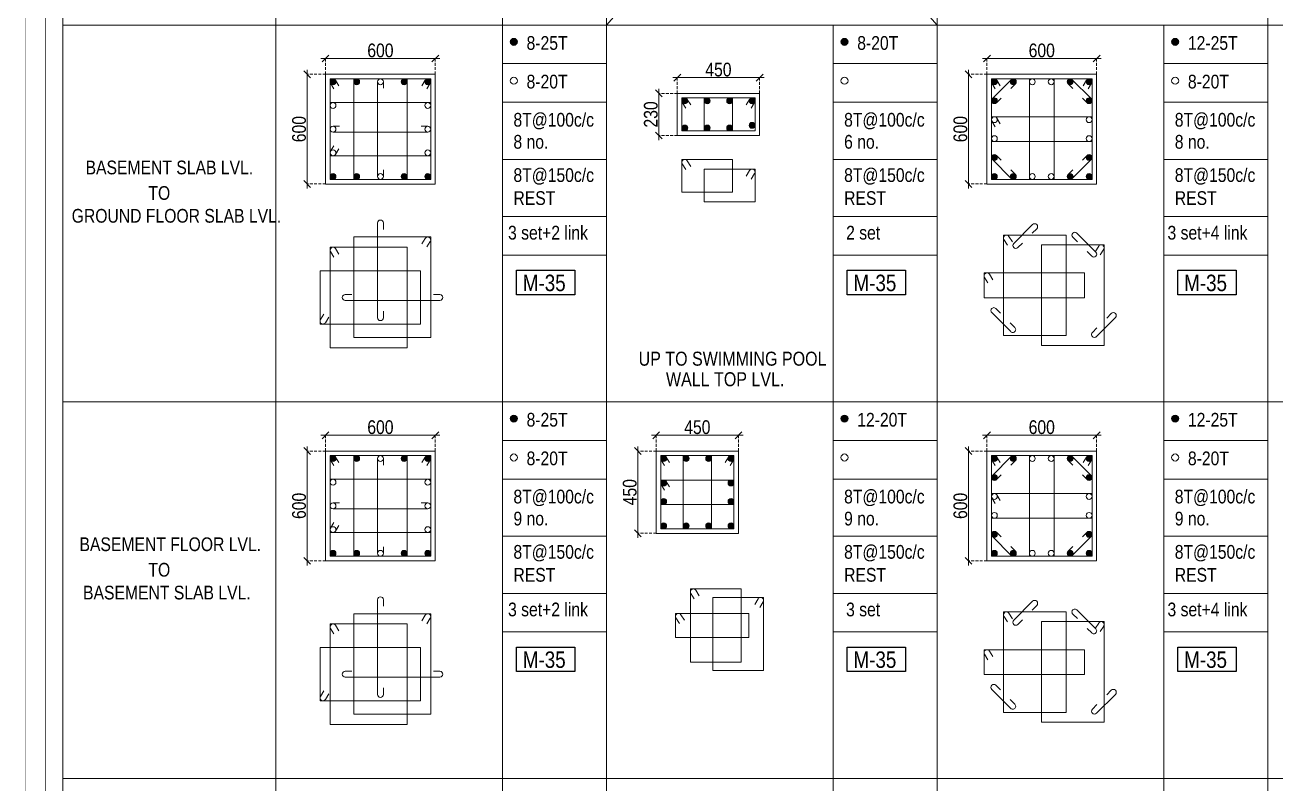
# Model space of a CAD drawing. Header units: millimetres. Extents: x 1112055 to 3390982, y -148532 to 766891.
# Drawn here: x 2685606 to 2712950, y 591624 to 608223 of the extents above; entities that cross this region are included whole.
import ezdxf
from ezdxf.enums import TextEntityAlignment as Align

# ---------------------------------------------------------------- set-up
doc = ezdxf.new("R2010")
doc.units = ezdxf.units.MM
doc.header["$PDMODE"] = 35
doc.header["$PDSIZE"] = -25
doc.linetypes.add('DASHED2', pattern=[0.375, 0.25, -0.125])
doc.linetypes.add('Hidden', pattern=[9.525, 6.35, -3.175])
for name, color, linetype, lineweight in [('B COL. SIZE DIM', 220, 'Continuous', 25), ('B COLSCH', 204, 'Continuous', 20), ('B COLUMN', 1, 'Hidden', 9), ('B STEEL', 34, 'Continuous', 15), ('B TITLE BLOCK', 250, 'Continuous', 0)]:
    doc.layers.add(name, color=color, linetype=linetype, lineweight=lineweight)
doc.layers.add('B TEXT', color=7, linetype='Continuous')
doc.styles.add('dim inside', font='romans.shx', dxfattribs={"width": 0.8, "height": 125})
doc.styles.add('SWINC', font='swissc.ttf')
doc.dimstyles.new('dim inside', dxfattribs={"dimtxt": 125, "dimasz": 100, "dimexe": 0, "dimexo": 0, "dimgap": 10, "dimtad": 0, "dimdec": 0, "dimzin": 0, "dimdsep": 46, "dimtxsty": 'dim inside', "dimblk": 'SMALL', "dimcen": 0.09, "dimadec": 0, "dimazin": 0, "dimtfac": 1, "dimtdec": 0, "dimtofl": 0, "dimtmove": 0, "dimatfit": 3, "dimfxl": 1, "dimtolj": 1, "dimtzin": 0, "dimarcsym": 2})

# ---------------------------------------------------------------- blocks, each defined once
blk = doc.blocks.new('_Oblique')
at = {"color": 0, "linetype": 'ByBlock', "lineweight": -2}
blk.add_line((-0.5, -0.5), (0.5, 0.5), dxfattribs=at)
blk = doc.blocks.new('*D5451')
at = {"layer": 'B COL. SIZE DIM', "color": 250, "lineweight": 9, "ltscale": 250, "transparency": 16777216}
blk.add_line((2692081, 599251), (2694681, 599251), dxfattribs=at)
at = {"layer": 'B COL. SIZE DIM', "color": 250, "linetype": 'DASHED2', "lineweight": 9, "ltscale": 250, "transparency": 16777216}
for p, q in [((2692181, 598906), (2692181, 599251)), ((2694581, 598906), (2694581, 599251))]:
    blk.add_line(p, q, dxfattribs=at)
at = {"layer": 'Defpoints', "color": 0, "lineweight": 40, "transparency": 16777216}
for p in [(2694581, 599251), (2692181, 598906), (2694581, 598906)]:
    blk.add_point(p, dxfattribs=at)
at = {"layer": 'B COL. SIZE DIM', "color": 250, "lineweight": 9, "transparency": 16777216, "xscale": 150, "yscale": 150, "zscale": 150, "rotation": 180}
blk.add_blockref('_Oblique', (2692181, 599251), dxfattribs=at)
at = {"layer": 'B COL. SIZE DIM', "color": 250, "lineweight": 9, "transparency": 16777216, "xscale": 150, "yscale": 150, "zscale": 150}
blk.add_blockref('_Oblique', (2694581, 599251), dxfattribs=at)
at = {"layer": 'B COL. SIZE DIM', "color": 6, "transparency": 16777216, "insert": (2693381, 599426), "char_height": 300, "attachment_point": 5, "style": 'SWINC'}
blk.add_mtext('\\A1;600', dxfattribs=at)
blk = doc.blocks.new('*D5452')
at = {"layer": 'B COL. SIZE DIM', "color": 250, "lineweight": 9, "ltscale": 250, "transparency": 16777216}
blk.add_line((2691777, 599006), (2691777, 596406), dxfattribs=at)
at = {"layer": 'B COL. SIZE DIM', "color": 250, "linetype": 'DASHED2', "lineweight": 9, "ltscale": 250, "transparency": 16777216}
for p, q in [((2692181, 598906), (2691777, 598906)), ((2692181, 596506), (2691777, 596506))]:
    blk.add_line(p, q, dxfattribs=at)
at = {"layer": 'Defpoints', "color": 0, "lineweight": 40, "transparency": 16777216}
for p in [(2692181, 598906), (2691777, 596506), (2692181, 596506)]:
    blk.add_point(p, dxfattribs=at)
at = {"layer": 'B COL. SIZE DIM', "color": 250, "lineweight": 9, "transparency": 16777216, "xscale": 150, "yscale": 150, "zscale": 150}
for p, rotation in [((2691777, 598906), 90), ((2691777, 596506), 270)]:
    blk.add_blockref('_Oblique', p, dxfattribs=dict(at, rotation=rotation))
at = {"layer": 'B COL. SIZE DIM', "color": 6, "transparency": 16777216, "insert": (2691602, 597706), "char_height": 300, "attachment_point": 5, "rotation": 90, "style": 'SWINC'}
blk.add_mtext('\\A1;600', dxfattribs=at)
blk = doc.blocks.new('*D5453')
at = {"layer": 'B COL. SIZE DIM', "color": 250, "lineweight": 9, "ltscale": 250, "transparency": 16777216}
blk.add_line((2692081, 607490), (2694681, 607490), dxfattribs=at)
at = {"layer": 'B COL. SIZE DIM', "color": 250, "linetype": 'DASHED2', "lineweight": 9, "ltscale": 250, "transparency": 16777216}
for p, q in [((2692181, 607146), (2692181, 607490)), ((2694581, 607146), (2694581, 607490))]:
    blk.add_line(p, q, dxfattribs=at)
at = {"layer": 'Defpoints', "color": 0, "lineweight": 40, "transparency": 16777216}
for p in [(2694581, 607490), (2692181, 607146), (2694581, 607146)]:
    blk.add_point(p, dxfattribs=at)
at = {"layer": 'B COL. SIZE DIM', "color": 250, "lineweight": 9, "transparency": 16777216, "xscale": 150, "yscale": 150, "zscale": 150, "rotation": 180}
blk.add_blockref('_Oblique', (2692181, 607490), dxfattribs=at)
at = {"layer": 'B COL. SIZE DIM', "color": 250, "lineweight": 9, "transparency": 16777216, "xscale": 150, "yscale": 150, "zscale": 150}
blk.add_blockref('_Oblique', (2694581, 607490), dxfattribs=at)
at = {"layer": 'B COL. SIZE DIM', "color": 6, "transparency": 16777216, "insert": (2693381, 607665), "char_height": 300, "attachment_point": 5, "style": 'SWINC'}
blk.add_mtext('\\A1;600', dxfattribs=at)
blk = doc.blocks.new('*D5454')
at = {"layer": 'B COL. SIZE DIM', "color": 250, "lineweight": 9, "ltscale": 250, "transparency": 16777216}
blk.add_line((2691777, 607246), (2691777, 604646), dxfattribs=at)
at = {"layer": 'B COL. SIZE DIM', "color": 250, "linetype": 'DASHED2', "lineweight": 9, "ltscale": 250, "transparency": 16777216}
for p, q in [((2692181, 607146), (2691777, 607146)), ((2692181, 604746), (2691777, 604746))]:
    blk.add_line(p, q, dxfattribs=at)
at = {"layer": 'Defpoints', "color": 0, "lineweight": 40, "transparency": 16777216}
for p in [(2692181, 607146), (2691777, 604746), (2692181, 604746)]:
    blk.add_point(p, dxfattribs=at)
at = {"layer": 'B COL. SIZE DIM', "color": 250, "lineweight": 9, "transparency": 16777216, "xscale": 150, "yscale": 150, "zscale": 150}
for p, rotation in [((2691777, 607146), 90), ((2691777, 604746), 270)]:
    blk.add_blockref('_Oblique', p, dxfattribs=dict(at, rotation=rotation))
at = {"layer": 'B COL. SIZE DIM', "color": 6, "transparency": 16777216, "insert": (2691602, 605946), "char_height": 300, "attachment_point": 5, "rotation": 90, "style": 'SWINC'}
blk.add_mtext('\\A1;600', dxfattribs=at)
blk = doc.blocks.new('*D5463')
at = {"layer": 'B COL. SIZE DIM', "color": 250, "lineweight": 9, "ltscale": 250, "transparency": 16777216}
blk.add_line((2699314, 599251), (2701314, 599251), dxfattribs=at)
at = {"layer": 'B COL. SIZE DIM', "color": 250, "linetype": 'DASHED2', "lineweight": 9, "ltscale": 250, "transparency": 16777216}
for p, q in [((2699414, 598906), (2699414, 599251)), ((2701214, 598906), (2701214, 599251))]:
    blk.add_line(p, q, dxfattribs=at)
at = {"layer": 'Defpoints', "color": 0, "lineweight": 40, "transparency": 16777216}
for p in [(2701214, 599251), (2699414, 598906), (2701214, 598906)]:
    blk.add_point(p, dxfattribs=at)
at = {"layer": 'B COL. SIZE DIM', "color": 250, "lineweight": 9, "transparency": 16777216, "xscale": 150, "yscale": 150, "zscale": 150, "rotation": 180}
blk.add_blockref('_Oblique', (2699414, 599251), dxfattribs=at)
at = {"layer": 'B COL. SIZE DIM', "color": 250, "lineweight": 9, "transparency": 16777216, "xscale": 150, "yscale": 150, "zscale": 150}
blk.add_blockref('_Oblique', (2701214, 599251), dxfattribs=at)
at = {"layer": 'B COL. SIZE DIM', "color": 6, "transparency": 16777216, "insert": (2700314, 599426), "char_height": 300, "attachment_point": 5, "style": 'SWINC'}
blk.add_mtext('\\A1;450', dxfattribs=at)
blk = doc.blocks.new('*D5464')
at = {"layer": 'B COL. SIZE DIM', "color": 250, "lineweight": 9, "ltscale": 250, "transparency": 16777216}
blk.add_line((2699011, 599006), (2699011, 597006), dxfattribs=at)
at = {"layer": 'B COL. SIZE DIM', "color": 250, "linetype": 'DASHED2', "lineweight": 9, "ltscale": 250, "transparency": 16777216}
for p, q in [((2699414, 598906), (2699011, 598906)), ((2699414, 597106), (2699011, 597106))]:
    blk.add_line(p, q, dxfattribs=at)
at = {"layer": 'Defpoints', "color": 0, "lineweight": 40, "transparency": 16777216}
for p in [(2699414, 598906), (2699011, 597106), (2699414, 597106)]:
    blk.add_point(p, dxfattribs=at)
at = {"layer": 'B COL. SIZE DIM', "color": 250, "lineweight": 9, "transparency": 16777216, "xscale": 150, "yscale": 150, "zscale": 150}
for p, rotation in [((2699011, 598906), 90), ((2699011, 597106), 270)]:
    blk.add_blockref('_Oblique', p, dxfattribs=dict(at, rotation=rotation))
at = {"layer": 'B COL. SIZE DIM', "color": 6, "transparency": 16777216, "insert": (2698836, 598006), "char_height": 300, "attachment_point": 5, "rotation": 90, "style": 'SWINC'}
blk.add_mtext('\\A1;450', dxfattribs=at)
blk = doc.blocks.new('*D5467')
at = {"layer": 'B COL. SIZE DIM', "color": 250, "lineweight": 9, "ltscale": 250, "transparency": 16777216}
blk.add_line((2706548, 599251), (2709148, 599251), dxfattribs=at)
at = {"layer": 'B COL. SIZE DIM', "color": 250, "linetype": 'DASHED2', "lineweight": 9, "ltscale": 250, "transparency": 16777216}
for p, q in [((2706648, 598906), (2706648, 599251)), ((2709048, 598906), (2709048, 599251))]:
    blk.add_line(p, q, dxfattribs=at)
at = {"layer": 'Defpoints', "color": 0, "lineweight": 40, "transparency": 16777216}
for p in [(2709048, 599251), (2706648, 598906), (2709048, 598906)]:
    blk.add_point(p, dxfattribs=at)
at = {"layer": 'B COL. SIZE DIM', "color": 250, "lineweight": 9, "transparency": 16777216, "xscale": 150, "yscale": 150, "zscale": 150, "rotation": 180}
blk.add_blockref('_Oblique', (2706648, 599251), dxfattribs=at)
at = {"layer": 'B COL. SIZE DIM', "color": 250, "lineweight": 9, "transparency": 16777216, "xscale": 150, "yscale": 150, "zscale": 150}
blk.add_blockref('_Oblique', (2709048, 599251), dxfattribs=at)
at = {"layer": 'B COL. SIZE DIM', "color": 6, "transparency": 16777216, "insert": (2707848, 599426), "char_height": 300, "attachment_point": 5, "style": 'SWINC'}
blk.add_mtext('\\A1;600', dxfattribs=at)
blk = doc.blocks.new('*D5468')
at = {"layer": 'B COL. SIZE DIM', "color": 250, "lineweight": 9, "ltscale": 250, "transparency": 16777216}
blk.add_line((2706244, 599006), (2706244, 596406), dxfattribs=at)
at = {"layer": 'B COL. SIZE DIM', "color": 250, "linetype": 'DASHED2', "lineweight": 9, "ltscale": 250, "transparency": 16777216}
for p, q in [((2706648, 598906), (2706244, 598906)), ((2706648, 596506), (2706244, 596506))]:
    blk.add_line(p, q, dxfattribs=at)
at = {"layer": 'Defpoints', "color": 0, "lineweight": 40, "transparency": 16777216}
for p in [(2706648, 598906), (2706244, 596506), (2706648, 596506)]:
    blk.add_point(p, dxfattribs=at)
at = {"layer": 'B COL. SIZE DIM', "color": 250, "lineweight": 9, "transparency": 16777216, "xscale": 150, "yscale": 150, "zscale": 150}
for p, rotation in [((2706244, 598906), 90), ((2706244, 596506), 270)]:
    blk.add_blockref('_Oblique', p, dxfattribs=dict(at, rotation=rotation))
at = {"layer": 'B COL. SIZE DIM', "color": 6, "transparency": 16777216, "insert": (2706069, 597706), "char_height": 300, "attachment_point": 5, "rotation": 90, "style": 'SWINC'}
blk.add_mtext('\\A1;600', dxfattribs=at)
blk = doc.blocks.new('*D5469')
at = {"layer": 'B COL. SIZE DIM', "color": 250, "lineweight": 9, "ltscale": 250, "transparency": 16777216}
blk.add_line((2706548, 607490), (2709148, 607490), dxfattribs=at)
at = {"layer": 'B COL. SIZE DIM', "color": 250, "linetype": 'DASHED2', "lineweight": 9, "ltscale": 250, "transparency": 16777216}
for p, q in [((2706648, 607146), (2706648, 607490)), ((2709048, 607146), (2709048, 607490))]:
    blk.add_line(p, q, dxfattribs=at)
at = {"layer": 'Defpoints', "color": 0, "lineweight": 40, "transparency": 16777216}
for p in [(2709048, 607490), (2706648, 607146), (2709048, 607146)]:
    blk.add_point(p, dxfattribs=at)
at = {"layer": 'B COL. SIZE DIM', "color": 250, "lineweight": 9, "transparency": 16777216, "xscale": 150, "yscale": 150, "zscale": 150, "rotation": 180}
blk.add_blockref('_Oblique', (2706648, 607490), dxfattribs=at)
at = {"layer": 'B COL. SIZE DIM', "color": 250, "lineweight": 9, "transparency": 16777216, "xscale": 150, "yscale": 150, "zscale": 150}
blk.add_blockref('_Oblique', (2709048, 607490), dxfattribs=at)
at = {"layer": 'B COL. SIZE DIM', "color": 6, "transparency": 16777216, "insert": (2707848, 607665), "char_height": 300, "attachment_point": 5, "style": 'SWINC'}
blk.add_mtext('\\A1;600', dxfattribs=at)
blk = doc.blocks.new('*D5470')
at = {"layer": 'B COL. SIZE DIM', "color": 250, "lineweight": 9, "ltscale": 250, "transparency": 16777216}
blk.add_line((2706244, 607246), (2706244, 604646), dxfattribs=at)
at = {"layer": 'B COL. SIZE DIM', "color": 250, "linetype": 'DASHED2', "lineweight": 9, "ltscale": 250, "transparency": 16777216}
for p, q in [((2706648, 607146), (2706244, 607146)), ((2706648, 604746), (2706244, 604746))]:
    blk.add_line(p, q, dxfattribs=at)
at = {"layer": 'Defpoints', "color": 0, "lineweight": 40, "transparency": 16777216}
for p in [(2706648, 607146), (2706244, 604746), (2706648, 604746)]:
    blk.add_point(p, dxfattribs=at)
at = {"layer": 'B COL. SIZE DIM', "color": 250, "lineweight": 9, "transparency": 16777216, "xscale": 150, "yscale": 150, "zscale": 150}
for p, rotation in [((2706244, 607146), 90), ((2706244, 604746), 270)]:
    blk.add_blockref('_Oblique', p, dxfattribs=dict(at, rotation=rotation))
at = {"layer": 'B COL. SIZE DIM', "color": 6, "transparency": 16777216, "insert": (2706069, 605946), "char_height": 300, "attachment_point": 5, "rotation": 90, "style": 'SWINC'}
blk.add_mtext('\\A1;600', dxfattribs=at)
blk = doc.blocks.new('*D5695')
at = {"layer": 'B COL. SIZE DIM', "color": 250, "lineweight": 9, "ltscale": 250, "transparency": 16777216}
blk.add_line((2699775, 607072), (2701775, 607072), dxfattribs=at)
at = {"layer": 'B COL. SIZE DIM', "color": 250, "linetype": 'DASHED2', "lineweight": 9, "ltscale": 250, "transparency": 16777216}
for p, q in [((2699875, 606727), (2699875, 607072)), ((2701675, 606727), (2701675, 607072))]:
    blk.add_line(p, q, dxfattribs=at)
at = {"layer": 'Defpoints', "color": 0, "lineweight": 40, "transparency": 16777216}
for p in [(2701675, 607072), (2699875, 606727), (2701675, 606727)]:
    blk.add_point(p, dxfattribs=at)
at = {"layer": 'B COL. SIZE DIM', "color": 250, "lineweight": 9, "transparency": 16777216, "xscale": 150, "yscale": 150, "zscale": 150, "rotation": 180}
blk.add_blockref('_Oblique', (2699875, 607072), dxfattribs=at)
at = {"layer": 'B COL. SIZE DIM', "color": 250, "lineweight": 9, "transparency": 16777216, "xscale": 150, "yscale": 150, "zscale": 150}
blk.add_blockref('_Oblique', (2701675, 607072), dxfattribs=at)
at = {"layer": 'B COL. SIZE DIM', "color": 6, "transparency": 16777216, "insert": (2700775, 607247), "char_height": 300, "attachment_point": 5, "style": 'SWINC'}
blk.add_mtext('\\A1;450', dxfattribs=at)
blk = doc.blocks.new('*D5696')
at = {"layer": 'B COL. SIZE DIM', "color": 250, "lineweight": 9, "ltscale": 250, "transparency": 16777216}
blk.add_line((2699472, 606827), (2699472, 605707), dxfattribs=at)
at = {"layer": 'B COL. SIZE DIM', "color": 250, "linetype": 'DASHED2', "lineweight": 9, "ltscale": 250, "transparency": 16777216}
for p, q in [((2699875, 606727), (2699472, 606727)), ((2699875, 605807), (2699472, 605807))]:
    blk.add_line(p, q, dxfattribs=at)
at = {"layer": 'Defpoints', "color": 0, "lineweight": 40, "transparency": 16777216}
for p in [(2699875, 606727), (2699472, 605807), (2699875, 605807)]:
    blk.add_point(p, dxfattribs=at)
at = {"layer": 'B COL. SIZE DIM', "color": 250, "lineweight": 9, "transparency": 16777216, "xscale": 150, "yscale": 150, "zscale": 150}
for p, rotation in [((2699472, 606727), 90), ((2699472, 605807), 270)]:
    blk.add_blockref('_Oblique', p, dxfattribs=dict(at, rotation=rotation))
at = {"layer": 'B COL. SIZE DIM', "color": 6, "transparency": 16777216, "insert": (2699297, 606267), "char_height": 300, "attachment_point": 5, "rotation": 90, "style": 'SWINC'}
blk.add_mtext('\\A1;230', dxfattribs=at)

msp = doc.modelspace()

# ---------------------------------------------------------------- hatches: boundary and pattern name
at = {"layer": 'B STEEL', "lineweight": 9, "ltscale": 0.5}
h = msp.add_hatch(color=34, dxfattribs=at)
edge = h.paths.add_edge_path()
edge.add_arc((2696299.3, 607854.7), 76.8, 0, 360)
h = msp.add_hatch(color=34, dxfattribs=at)
edge = h.paths.add_edge_path()
edge.add_arc((2703532.8, 607854.7), 76.8, 0, 360)
h = msp.add_hatch(color=34, dxfattribs=at)
edge = h.paths.add_edge_path()
edge.add_arc((2710766.3, 607854.7), 76.8, 0, 360)
h = msp.add_hatch(color=34, dxfattribs=at)
edge = h.paths.add_edge_path()
edge.add_arc((2692344.9, 606981.5), 64, 0, 360)
at = {"layer": 'B STEEL'}
h = msp.add_hatch(color=34, dxfattribs=at)
edge = h.paths.add_edge_path()
edge.add_arc((2692862.9, 606981.5), 64, 0, 360)
h = msp.add_hatch(color=34, dxfattribs=at)
edge = h.paths.add_edge_path()
edge.add_arc((2693898.9, 606981.5), 64, 0, 360)
at = {"layer": 'B STEEL', "lineweight": 9, "ltscale": 0.5}
h = msp.add_hatch(color=34, dxfattribs=at)
edge = h.paths.add_edge_path()
edge.add_arc((2694416.9, 606981.5), 64, 180, 540, ccw=False)
h = msp.add_hatch(color=34, dxfattribs=at)
edge = h.paths.add_edge_path()
edge.add_arc((2706812, 606981.5), 64, 0, 360)
h = msp.add_hatch(color=34, dxfattribs=at)
edge = h.paths.add_edge_path()
edge.add_arc((2707226.4, 606981.5), 64, 180, 540, ccw=False)
h = msp.add_hatch(color=34, dxfattribs=at)
edge = h.paths.add_edge_path()
edge.add_arc((2708469.6, 606981.5), 64, 180, 540, ccw=False)
h = msp.add_hatch(color=34, dxfattribs=at)
edge = h.paths.add_edge_path()
edge.add_arc((2708884, 606981.5), 64, 180, 540, ccw=False)
h = msp.add_hatch(color=34, dxfattribs=at)
edge = h.paths.add_edge_path()
edge.add_arc((2700039.5, 606562.9), 64, 0, 360)
at = {"layer": 'B STEEL'}
h = msp.add_hatch(color=34, dxfattribs=at)
edge = h.paths.add_edge_path()
edge.add_arc((2700530.1, 606562.9), 64, 0, 360)
h = msp.add_hatch(color=34, dxfattribs=at)
edge = h.paths.add_edge_path()
edge.add_arc((2701020.8, 606562.9), 64, 0, 360)
at = {"layer": 'B STEEL', "lineweight": 9, "ltscale": 0.5}
h = msp.add_hatch(color=34, dxfattribs=at)
edge = h.paths.add_edge_path()
edge.add_arc((2701511.4, 606562.9), 64, 180, 540, ccw=False)
h = msp.add_hatch(color=34, dxfattribs=at)
edge = h.paths.add_edge_path()
edge.add_arc((2706812, 606567.1), 64, 0, 360)
h = msp.add_hatch(color=34, dxfattribs=at)
edge = h.paths.add_edge_path()
edge.add_arc((2708884, 606567.1), 64, 180, 540, ccw=False)
at = {"layer": 'B STEEL'}
h = msp.add_hatch(color=34, dxfattribs=at)
edge = h.paths.add_edge_path()
edge.add_arc((2700039.5, 605970.9), 64, 0, 360)
h = msp.add_hatch(color=34, dxfattribs=at)
edge = h.paths.add_edge_path()
edge.add_arc((2700530.1, 605970.9), 64, 0, 360, ccw=False)
h = msp.add_hatch(color=34, dxfattribs=at)
edge = h.paths.add_edge_path()
edge.add_arc((2701020.8, 605970.9), 64, 0, 360, ccw=False)
h = msp.add_hatch(color=34, dxfattribs=at)
edge = h.paths.add_edge_path()
edge.add_arc((2701511.4, 606028.5), 64, 0, 360)
at = {"layer": 'B STEEL', "lineweight": 9, "ltscale": 0.5}
h = msp.add_hatch(color=34, dxfattribs=at)
edge = h.paths.add_edge_path()
edge.add_arc((2706812, 605323.9), 64, 0, 360)
h = msp.add_hatch(color=34, dxfattribs=at)
edge = h.paths.add_edge_path()
edge.add_arc((2708884, 605323.9), 64, 180, 540, ccw=False)
h = msp.add_hatch(color=34, dxfattribs=at)
edge = h.paths.add_edge_path()
edge.add_arc((2692344.9, 604909.5), 64, 0, 360, ccw=False)
at = {"layer": 'B STEEL'}
h = msp.add_hatch(color=34, dxfattribs=at)
edge = h.paths.add_edge_path()
edge.add_arc((2692862.9, 604909.5), 64, 0, 360)
h = msp.add_hatch(color=34, dxfattribs=at)
edge = h.paths.add_edge_path()
edge.add_arc((2693898.9, 604909.5), 64, 0, 360)
at = {"layer": 'B STEEL', "lineweight": 9, "ltscale": 0.5}
h = msp.add_hatch(color=34, dxfattribs=at)
edge = h.paths.add_edge_path()
edge.add_arc((2694416.9, 604909.5), 64, -180, 180)
h = msp.add_hatch(color=34, dxfattribs=at)
edge = h.paths.add_edge_path()
edge.add_arc((2706812, 604909.5), 64, 0, 360, ccw=False)
h = msp.add_hatch(color=34, dxfattribs=at)
edge = h.paths.add_edge_path()
edge.add_arc((2707226.4, 604909.5), 64, -180, 180)
h = msp.add_hatch(color=34, dxfattribs=at)
edge = h.paths.add_edge_path()
edge.add_arc((2708469.6, 604909.5), 64, -180, 180)
h = msp.add_hatch(color=34, dxfattribs=at)
edge = h.paths.add_edge_path()
edge.add_arc((2708884, 604909.5), 64, -180, 180)
h = msp.add_hatch(color=34, dxfattribs=at)
edge = h.paths.add_edge_path()
edge.add_arc((2696299.3, 599614.8), 76.8, 0, 360)
h = msp.add_hatch(color=34, dxfattribs=at)
edge = h.paths.add_edge_path()
edge.add_arc((2703532.8, 599614.8), 76.8, 0, 360)
h = msp.add_hatch(color=34, dxfattribs=at)
edge = h.paths.add_edge_path()
edge.add_arc((2710766.3, 599614.8), 76.8, 0, 360)
h = msp.add_hatch(color=34, dxfattribs=at)
edge = h.paths.add_edge_path()
edge.add_arc((2692344.9, 598741.7), 64, 0, 360)
at = {"layer": 'B STEEL'}
h = msp.add_hatch(color=34, dxfattribs=at)
edge = h.paths.add_edge_path()
edge.add_arc((2692862.9, 598741.7), 64, 0, 360)
h = msp.add_hatch(color=34, dxfattribs=at)
edge = h.paths.add_edge_path()
edge.add_arc((2693898.9, 598741.7), 64, 0, 360)
at = {"layer": 'B STEEL', "lineweight": 9, "ltscale": 0.5}
h = msp.add_hatch(color=34, dxfattribs=at)
edge = h.paths.add_edge_path()
edge.add_arc((2694416.9, 598741.7), 64, 180, 540, ccw=False)
h = msp.add_hatch(color=34, dxfattribs=at)
edge = h.paths.add_edge_path()
edge.add_arc((2699578.5, 598741.7), 64, 0, 360)
at = {"layer": 'B STEEL'}
h = msp.add_hatch(color=34, dxfattribs=at)
edge = h.paths.add_edge_path()
edge.add_arc((2700069.1, 598741.7), 64, 0, 360)
h = msp.add_hatch(color=34, dxfattribs=at)
edge = h.paths.add_edge_path()
edge.add_arc((2700559.8, 598741.7), 64, 0, 360)
at = {"layer": 'B STEEL', "lineweight": 9, "ltscale": 0.5}
h = msp.add_hatch(color=34, dxfattribs=at)
edge = h.paths.add_edge_path()
edge.add_arc((2701050.4, 598741.7), 64, 180, 540, ccw=False)
h = msp.add_hatch(color=34, dxfattribs=at)
edge = h.paths.add_edge_path()
edge.add_arc((2706812, 598741.7), 64, 0, 360)
h = msp.add_hatch(color=34, dxfattribs=at)
edge = h.paths.add_edge_path()
edge.add_arc((2707226.4, 598741.7), 64, 180, 540, ccw=False)
h = msp.add_hatch(color=34, dxfattribs=at)
edge = h.paths.add_edge_path()
edge.add_arc((2708469.6, 598741.7), 64, 180, 540, ccw=False)
h = msp.add_hatch(color=34, dxfattribs=at)
edge = h.paths.add_edge_path()
edge.add_arc((2708884, 598741.7), 64, 180, 540, ccw=False)
h = msp.add_hatch(color=34, dxfattribs=at)
edge = h.paths.add_edge_path()
edge.add_arc((2706812, 598327.3), 64, 0, 360)
h = msp.add_hatch(color=34, dxfattribs=at)
edge = h.paths.add_edge_path()
edge.add_arc((2708884, 598327.3), 64, 180, 540, ccw=False)
at = {"layer": 'B STEEL'}
h = msp.add_hatch(color=34, dxfattribs=at)
edge = h.paths.add_edge_path()
edge.add_arc((2699578.5, 598207.3), 64, 0, 360)
h = msp.add_hatch(color=34, dxfattribs=at)
edge = h.paths.add_edge_path()
edge.add_arc((2701050.4, 598207.3), 64, 0, 360)
h = msp.add_hatch(color=34, dxfattribs=at)
edge = h.paths.add_edge_path()
edge.add_arc((2699578.5, 597804.1), 64, 0, 360)
h = msp.add_hatch(color=34, dxfattribs=at)
edge = h.paths.add_edge_path()
edge.add_arc((2701050.4, 597804.1), 64, 0, 360)
at = {"layer": 'B STEEL', "lineweight": 9, "ltscale": 0.5}
h = msp.add_hatch(color=34, dxfattribs=at)
edge = h.paths.add_edge_path()
edge.add_arc((2699578.5, 597269.7), 64, 0, 360, ccw=False)
at = {"layer": 'B STEEL'}
h = msp.add_hatch(color=34, dxfattribs=at)
edge = h.paths.add_edge_path()
edge.add_arc((2700069.1, 597269.7), 64, 0, 360)
h = msp.add_hatch(color=34, dxfattribs=at)
edge = h.paths.add_edge_path()
edge.add_arc((2700559.8, 597269.7), 64, 0, 360)
at = {"layer": 'B STEEL', "lineweight": 9, "ltscale": 0.5}
h = msp.add_hatch(color=34, dxfattribs=at)
edge = h.paths.add_edge_path()
edge.add_arc((2701050.4, 597269.7), 64, -180, 180)
h = msp.add_hatch(color=34, dxfattribs=at)
edge = h.paths.add_edge_path()
edge.add_arc((2706812, 597084.1), 64, 0, 360)
h = msp.add_hatch(color=34, dxfattribs=at)
edge = h.paths.add_edge_path()
edge.add_arc((2708884, 597084.1), 64, 180, 540, ccw=False)
h = msp.add_hatch(color=34, dxfattribs=at)
edge = h.paths.add_edge_path()
edge.add_arc((2692344.9, 596669.7), 64, 0, 360, ccw=False)
at = {"layer": 'B STEEL'}
h = msp.add_hatch(color=34, dxfattribs=at)
edge = h.paths.add_edge_path()
edge.add_arc((2692862.9, 596669.7), 64, 0, 360)
h = msp.add_hatch(color=34, dxfattribs=at)
edge = h.paths.add_edge_path()
edge.add_arc((2693898.9, 596669.7), 64, 0, 360)
at = {"layer": 'B STEEL', "lineweight": 9, "ltscale": 0.5}
h = msp.add_hatch(color=34, dxfattribs=at)
edge = h.paths.add_edge_path()
edge.add_arc((2694416.9, 596669.7), 64, -180, 180)
h = msp.add_hatch(color=34, dxfattribs=at)
edge = h.paths.add_edge_path()
edge.add_arc((2706812, 596669.7), 64, 0, 360, ccw=False)
h = msp.add_hatch(color=34, dxfattribs=at)
edge = h.paths.add_edge_path()
edge.add_arc((2707226.4, 596669.7), 64, -180, 180)
h = msp.add_hatch(color=34, dxfattribs=at)
edge = h.paths.add_edge_path()
edge.add_arc((2708469.6, 596669.7), 64, -180, 180)
h = msp.add_hatch(color=34, dxfattribs=at)
edge = h.paths.add_edge_path()
edge.add_arc((2708884, 596669.7), 64, -180, 180)

# ---------------------------------------------------------------- linework, layer by layer
at = {"layer": 'B COLSCH', "color": 250, "lineweight": 0}
for p, q in [((2686433.2, 650677.2), (2686433.2, 574628.3)), ((2691093.8, 649422.2), (2691093.8, 574628.3)), ((2696053, 649422.2), (2696053, 583503.5)), ((2698327.4, 649422.2), (2698327.4, 574628.3)), ((2705560.9, 649422.2), (2705560.9, 574628.3)), ((2712794.5, 649422.2), (2712794.5, 574628.3)), ((2686433.2, 608223), (2815548.4, 608223)), ((2703286.5, 608223), (2703286.5, 583503.5)), ((2710520.1, 608223), (2710520.1, 583503.5)), ((2696053, 607378), (2698327.4, 607378)), ((2703286.5, 607378), (2705560.9, 607378)), ((2710520.1, 607378), (2712794.5, 607378)), ((2696053, 606533), (2698327.4, 606533)), ((2703286.5, 606533), (2705560.9, 606533)), ((2710520.1, 606533), (2712794.5, 606533)), ((2696053, 605283.2), (2698327.4, 605283.2)), ((2703286.5, 605283.2), (2705560.9, 605283.2)), ((2710520.1, 605283.2), (2712794.5, 605283.2)), ((2696053, 604033.5), (2698327.4, 604033.5)), ((2703286.5, 604033.5), (2705560.9, 604033.5)), ((2710520.1, 604033.5), (2712794.5, 604033.5)), ((2696053, 603188.5), (2698327.4, 603188.5)), ((2703286.5, 603188.5), (2705560.9, 603188.5)), ((2710520.1, 603188.5), (2712794.5, 603188.5)), ((2686433.2, 599983.1), (2815548.4, 599983.1)), ((2696053, 599138.2), (2698327.4, 599138.2)), ((2703286.5, 599138.2), (2705560.9, 599138.2)), ((2710520.1, 599138.2), (2712794.5, 599138.2)), ((2696053, 598293.2), (2698327.4, 598293.2)), ((2703286.5, 598293.2), (2705560.9, 598293.2)), ((2710520.1, 598293.2), (2712794.5, 598293.2)), ((2696053, 597043.4), (2698327.4, 597043.4)), ((2703286.5, 597043.4), (2705560.9, 597043.4)), ((2710520.1, 597043.4), (2712794.5, 597043.4)), ((2696053, 595793.6), (2698327.4, 595793.6)), ((2703286.5, 595793.6), (2705560.9, 595793.6)), ((2710520.1, 595793.6), (2712794.5, 595793.6)), ((2696053, 594948.6), (2698327.4, 594948.6)), ((2703286.5, 594948.6), (2705560.9, 594948.6)), ((2710520.1, 594948.6), (2712794.5, 594948.6)), ((2686433.2, 591743.3), (2815548.4, 591743.3))]:
    msp.add_line(p, q, dxfattribs=at)
for points in [[(2705560.9, 608223), (2705560.9, 608223), (2698327.4, 616462.8), (2705560.9, 624702.7)], [(2698327.4, 608223), (2698327.4, 608223), (2705560.9, 616462.8), (2698327.4, 624702.7)]]:
    msp.add_lwpolyline(points, dxfattribs=at)
at = {"layer": 'B COLUMN', "color": 1, "linetype": 'ByBlock', "lineweight": 20}
for points in [[(2692180.9, 604745.5), (2694580.9, 604745.5), (2694580.9, 607145.5), (2692180.9, 607145.5)], [(2706648, 604745.5), (2709048, 604745.5), (2709048, 607145.5), (2706648, 607145.5)], [(2699875.5, 606726.9), (2699875.5, 605806.9), (2701675.5, 605806.9), (2701675.5, 606726.9)], [(2692180.9, 596505.7), (2694580.9, 596505.7), (2694580.9, 598905.7), (2692180.9, 598905.7)], [(2699414.4, 597105.7), (2701214.4, 597105.7), (2701214.4, 598905.7), (2699414.4, 598905.7)], [(2706648, 596505.7), (2709048, 596505.7), (2709048, 598905.7), (2706648, 598905.7)]]:
    msp.add_lwpolyline(points, close=True, dxfattribs=at)
at = {"layer": 'B STEEL', "color": 34, "lineweight": 9, "ltscale": 0.5}
for points in [[(2692365.2, 606826.5), (2692290.4, 606947.9, -1), (2692399.4, 607015.1), (2692474.2, 606893.6)], [(2693444.9, 605052.2), (2693444.9, 604909.5, -1), (2693316.9, 604909.5), (2693316.9, 606981.5, -1), (2693444.9, 606981.5), (2693444.9, 606838.9)], [(2694396.6, 606826.5), (2694471.4, 606947.9, 1), (2694362.3, 607015.1), (2694287.6, 606893.6)], [(2706832.2, 606826.5), (2706757.5, 606947.9, -1), (2706866.5, 607015.1), (2706941.3, 606893.6)], [(2706958.1, 606622.7), (2706857.3, 606521.8, -1), (2706766.7, 606612.4), (2707181.1, 607026.8, -1), (2707271.7, 606936.2), (2707170.8, 606835.4)], [(2708737.8, 606622.7), (2708838.7, 606521.8, 1), (2708929.2, 606612.4), (2708514.8, 607026.8, 1), (2708424.3, 606936.2), (2708525.2, 606835.4)], [(2708863.7, 606826.5), (2708938.5, 606947.9, 1), (2708829.4, 607015.1), (2708754.7, 606893.6)], [(2700059.7, 606407.8), (2699985, 606529.3, -1), (2700094, 606596.4), (2700168.8, 606474.9)], [(2701491.2, 606407.8), (2701566, 606529.3, 1), (2701456.9, 606596.4), (2701382.2, 606474.9)], [(2694274.2, 606009.5), (2694416.9, 606009.5, -1), (2694416.9, 605881.5), (2692344.9, 605881.5, -1), (2692344.9, 606009.5), (2692487.6, 606009.5)], [(2706832.2, 605997.7), (2706757.5, 606119.2, -1), (2706866.5, 606186.3), (2706941.3, 606064.8)], [(2692365.2, 605582.6), (2692290.4, 605461.1, 1), (2692399.4, 605394), (2692474.2, 605515.5)], [(2700059.7, 605064.8), (2699985, 605186.3, -1), (2700094, 605253.4), (2700168.8, 605131.9)], [(2706958.1, 605268.3), (2706857.3, 605369.2, 1), (2706766.7, 605278.7), (2707181.1, 604864.3, 1), (2707271.7, 604954.8), (2707170.8, 605055.7)], [(2708737.8, 605268.3), (2708838.7, 605369.2, -1), (2708929.2, 605278.7), (2708514.8, 604864.3, -1), (2708424.3, 604954.8), (2708525.2, 605055.7)], [(2701491.2, 604853.2), (2701566, 604974.7, 1), (2701456.9, 605041.8), (2701382.2, 604920.3)], [(2693444.9, 601964.7), (2693444.9, 601822, -1), (2693316.9, 601822), (2693316.9, 603894, -1), (2693444.9, 603894), (2693444.9, 603751.4)], [(2707425.1, 603455.4), (2707324.2, 603354.5, -1), (2707233.7, 603445), (2707648.1, 603859.4, -1), (2707738.6, 603768.9), (2707637.7, 603668)], [(2694396.6, 603368.7), (2694471.4, 603490.2, 1), (2694362.3, 603557.3), (2694287.6, 603435.8)], [(2707096.2, 603410.9), (2707021.5, 603532.4, -1), (2707130.5, 603599.5), (2707205.3, 603478)], [(2708839.7, 603267.9), (2708940.6, 603167, 1), (2709031.1, 603257.5), (2708616.7, 603671.9, 1), (2708526.2, 603581.4), (2708627, 603480.5)], [(2692365.2, 603145.6), (2692290.4, 603267.1, -1), (2692399.4, 603334.2), (2692474.2, 603212.7)], [(2709127.7, 603196.3), (2709202.5, 603317.8, 1), (2709093.4, 603384.9), (2709018.7, 603263.4)], [(2706670.3, 602582.1), (2706595.5, 602703.6, -1), (2706704.6, 602770.7), (2706779.3, 602649.2)], [(2694539.8, 602328.7), (2694682.4, 602328.7, -1), (2694682.4, 602200.7), (2692610.5, 602200.7, -1), (2692610.5, 602328.7), (2692753.1, 602328.7)], [(2692143.9, 601901.7), (2692069.1, 601780.2, 1), (2692178.1, 601713.1), (2692252.9, 601834.6)], [(2706945.9, 601921.7), (2706845.1, 602022.6, 1), (2706754.5, 601932), (2707168.9, 601517.7, 1), (2707259.5, 601608.2), (2707158.6, 601709.1)], [(2709268.2, 601813.8), (2709369.1, 601914.7, -1), (2709459.6, 601824.1), (2709045.2, 601409.7, -1), (2708954.7, 601500.3), (2709055.6, 601601.1)], [(2692365.2, 598586.6), (2692290.4, 598708.1, -1), (2692399.4, 598775.2), (2692474.2, 598653.7)], [(2693444.9, 596812.3), (2693444.9, 596669.7, -1), (2693316.9, 596669.7), (2693316.9, 598741.7, -1), (2693444.9, 598741.7), (2693444.9, 598599)], [(2694396.6, 598586.6), (2694471.4, 598708.1, 1), (2694362.3, 598775.2), (2694287.6, 598653.7)], [(2699598.7, 598586.6), (2699523.9, 598708.1, -1), (2699633, 598775.2), (2699707.7, 598653.7)], [(2701030.2, 598586.6), (2701104.9, 598708.1, 1), (2700995.9, 598775.2), (2700921.1, 598653.7)], [(2706832.2, 598586.6), (2706757.5, 598708.1, -1), (2706866.5, 598775.2), (2706941.3, 598653.7)], [(2706958.1, 598382.9), (2706857.3, 598282, -1), (2706766.7, 598372.5), (2707181.1, 598786.9, -1), (2707271.7, 598696.4), (2707170.8, 598595.5)], [(2708737.8, 598382.9), (2708838.7, 598282, 1), (2708929.2, 598372.5), (2708514.8, 598786.9, 1), (2708424.3, 598696.4), (2708525.2, 598595.5)], [(2708863.7, 598586.6), (2708938.5, 598708.1, 1), (2708829.4, 598775.2), (2708754.7, 598653.7)], [(2699598.7, 598052.2), (2699523.9, 598173.7, -1), (2699633, 598240.8), (2699707.7, 598119.3)], [(2694274.2, 597769.7), (2694416.9, 597769.7, -1), (2694416.9, 597641.7), (2692344.9, 597641.7, -1), (2692344.9, 597769.7), (2692487.6, 597769.7)], [(2706832.2, 597757.8), (2706757.5, 597879.3, -1), (2706866.5, 597946.4), (2706941.3, 597824.9)], [(2692365.2, 597342.7), (2692290.4, 597221.2, 1), (2692399.4, 597154.1), (2692474.2, 597275.6)], [(2706958.1, 597028.5), (2706857.3, 597129.4, 1), (2706766.7, 597038.8), (2707181.1, 596624.4, 1), (2707271.7, 596715), (2707170.8, 596815.8)], [(2708737.8, 597028.5), (2708838.7, 597129.4, -1), (2708929.2, 597038.8), (2708514.8, 596624.4, -1), (2708424.3, 596715), (2708525.2, 596815.8)], [(2700246.8, 595670.9), (2700172, 595792.4, -1), (2700281, 595859.5), (2700355.8, 595738)], [(2693444.9, 593724.9), (2693444.9, 593582.2, -1), (2693316.9, 593582.2), (2693316.9, 595654.2, -1), (2693444.9, 595654.2), (2693444.9, 595511.5)], [(2701678.2, 595485.3), (2701753, 595606.8, 1), (2701644, 595673.9), (2701569.2, 595552.4)], [(2707425.1, 595215.5), (2707324.2, 595114.7, -1), (2707233.7, 595205.2), (2707648.1, 595619.6, -1), (2707738.6, 595529), (2707637.7, 595428.2)], [(2694396.6, 595128.8), (2694471.4, 595250.3, 1), (2694362.3, 595317.4), (2694287.6, 595196)], [(2699920.9, 595136.5), (2699846.1, 595258, -1), (2699955.2, 595325.1), (2700029.9, 595203.6)], [(2707096.2, 595171), (2707021.5, 595292.5, -1), (2707130.5, 595359.6), (2707205.3, 595238.1)], [(2708839.7, 595028), (2708940.6, 594927.1, 1), (2709031.1, 595017.7), (2708616.7, 595432.1, 1), (2708526.2, 595341.5), (2708627, 595240.7)], [(2692365.2, 594905.8), (2692290.4, 595027.3, -1), (2692399.4, 595094.4), (2692474.2, 594972.9)], [(2709127.7, 594956.5), (2709202.5, 595077.9, 1), (2709093.4, 595145), (2709018.7, 595023.6)], [(2706670.3, 594342.3), (2706595.5, 594463.7, -1), (2706704.6, 594530.8), (2706779.3, 594409.4)], [(2694539.8, 594088.8), (2694682.4, 594088.8, -1), (2694682.4, 593960.8), (2692610.5, 593960.8, -1), (2692610.5, 594088.8), (2692753.1, 594088.8)], [(2692143.9, 593661.9), (2692069.1, 593540.4, 1), (2692178.1, 593473.3), (2692252.9, 593594.8)], [(2706945.9, 593681.9), (2706845.1, 593782.7, 1), (2706754.5, 593692.2), (2707168.9, 593277.8, 1), (2707259.5, 593368.3), (2707158.6, 593469.2)], [(2709268.2, 593574), (2709369.1, 593674.8, -1), (2709459.6, 593584.3), (2709045.2, 593169.9, -1), (2708954.7, 593260.4), (2709055.6, 593361.3)]]:
    msp.add_lwpolyline(points, format="xyb", dxfattribs=at)
for points in [[(2693962.9, 607045.5), (2693962.9, 604845.5), (2692280.9, 604845.5), (2692280.9, 607045.5)], [(2694480.9, 607045.5), (2694480.9, 604845.5), (2692798.9, 604845.5), (2692798.9, 607045.5)], [(2706748, 604845.5), (2708119.2, 604845.5), (2708119.2, 607045.5), (2706748, 607045.5)], [(2708948, 604845.5), (2707576.8, 604845.5), (2707576.8, 607045.5), (2708948, 607045.5)], [(2692280.9, 605363.5), (2694480.9, 605363.5), (2694480.9, 606527.5), (2692280.9, 606527.5)], [(2699975.5, 605906.9), (2701084.8, 605906.9), (2701084.8, 606626.9), (2699975.5, 606626.9)], [(2701575.5, 605906.9), (2700466.1, 605906.9), (2700466.1, 606626.9), (2701575.5, 606626.9)], [(2706748, 606216.7), (2708948, 606216.7), (2708948, 605674.3), (2706748, 605674.3)], [(2699975.5, 604563.9), (2701084.8, 604563.9), (2701084.8, 605283.9), (2699975.5, 605283.9)], [(2701575.5, 604352.3), (2700466.1, 604352.3), (2700466.1, 605072.3), (2701575.5, 605072.3)], [(2694480.9, 603587.7), (2694480.9, 601387.7), (2692798.9, 601387.7), (2692798.9, 603587.7)], [(2707012, 601429.9), (2708383.2, 601429.9), (2708383.2, 603629.9), (2707012, 603629.9)], [(2693962.9, 603364.7), (2693962.9, 601164.7), (2692280.9, 601164.7), (2692280.9, 603364.7)], [(2709212, 601215.4), (2707840.8, 601215.4), (2707840.8, 603415.4), (2709212, 603415.4)], [(2692059.6, 601682.7), (2694259.6, 601682.7), (2694259.6, 602846.7), (2692059.6, 602846.7)], [(2706586, 602801.2), (2708786, 602801.2), (2708786, 602258.7), (2706586, 602258.7)], [(2693962.9, 598805.7), (2693962.9, 596605.7), (2692280.9, 596605.7), (2692280.9, 598805.7)], [(2694480.9, 598805.7), (2694480.9, 596605.7), (2692798.9, 596605.7), (2692798.9, 598805.7)], [(2699514.4, 597205.7), (2700623.8, 597205.7), (2700623.8, 598805.7), (2699514.4, 598805.7)], [(2701114.4, 597205.7), (2700005.1, 597205.7), (2700005.1, 598805.7), (2701114.4, 598805.7)], [(2706748, 596605.7), (2708119.2, 596605.7), (2708119.2, 598805.7), (2706748, 598805.7)], [(2708948, 596605.7), (2707576.8, 596605.7), (2707576.8, 598805.7), (2708948, 598805.7)], [(2692280.9, 597123.7), (2694480.9, 597123.7), (2694480.9, 598287.7), (2692280.9, 598287.7)], [(2699514.4, 598271.3), (2701114.4, 598271.3), (2701114.4, 597740.1), (2699514.4, 597740.1)], [(2706748, 597976.9), (2708948, 597976.9), (2708948, 597434.5), (2706748, 597434.5)], [(2700162.5, 594290), (2701271.8, 594290), (2701271.8, 595890), (2700162.5, 595890)], [(2701762.5, 594104.4), (2700653.1, 594104.4), (2700653.1, 595704.4), (2701762.5, 595704.4)], [(2694480.9, 595347.9), (2694480.9, 593147.9), (2692798.9, 593147.9), (2692798.9, 595347.9)], [(2699836.6, 595355.6), (2701436.6, 595355.6), (2701436.6, 594824.4), (2699836.6, 594824.4)], [(2707012, 593190.1), (2708383.2, 593190.1), (2708383.2, 595390.1), (2707012, 595390.1)], [(2693962.9, 595124.8), (2693962.9, 592924.8), (2692280.9, 592924.8), (2692280.9, 595124.8)], [(2709212, 592975.5), (2707840.8, 592975.5), (2707840.8, 595175.5), (2709212, 595175.5)], [(2692059.6, 593442.8), (2694259.6, 593442.8), (2694259.6, 594606.8), (2692059.6, 594606.8)], [(2706586, 594561.3), (2708786, 594561.3), (2708786, 594018.9), (2706586, 594018.9)]]:
    msp.add_lwpolyline(points, close=True, dxfattribs=at)
for centre, radius in [((2696299.3, 607854.7), 76.8), ((2703532.8, 607854.7), 76.8), ((2710766.3, 607854.7), 76.8), ((2692344.9, 606981.5), 64), ((2692862.9, 606981.5), 64), ((2693380.9, 606981.5), 64), ((2693898.9, 606981.5), 64), ((2694416.9, 606981.5), 64), ((2696299.3, 607004.4), 76.8), ((2703532.8, 607004.4), 76.8), ((2706812, 606981.5), 64), ((2707226.4, 606981.5), 64), ((2707640.8, 606981.5), 64), ((2708055.2, 606981.5), 64), ((2708469.6, 606981.5), 64), ((2708884, 606981.5), 64), ((2710766.3, 607004.4), 76.8), ((2692344.9, 606463.5), 64), ((2694416.9, 606463.5), 64), ((2700039.5, 606562.9), 64), ((2700530.1, 606562.9), 64), ((2701020.8, 606562.9), 64), ((2701511.4, 606562.9), 64), ((2706812, 606567.1), 64), ((2708884, 606567.1), 64), ((2692344.9, 605945.5), 64), ((2694416.9, 605945.5), 64), ((2700039.5, 605970.9), 64), ((2700530.1, 605970.9), 64), ((2701020.8, 605970.9), 64), ((2701511.4, 606028.5), 64), ((2706812, 606152.7), 64), ((2708884, 606152.7), 64), ((2706812, 605738.3), 64), ((2708884, 605738.3), 64), ((2692344.9, 605427.5), 64), ((2694416.9, 605427.5), 64), ((2706812, 605323.9), 64), ((2708884, 605323.9), 64), ((2692344.9, 604909.5), 64), ((2692862.9, 604909.5), 64), ((2693380.9, 604909.5), 64), ((2693898.9, 604909.5), 64), ((2694416.9, 604909.5), 64), ((2706812, 604909.5), 64), ((2707226.4, 604909.5), 64), ((2707640.8, 604909.5), 64), ((2708055.2, 604909.5), 64), ((2708469.6, 604909.5), 64), ((2708884, 604909.5), 64), ((2696299.3, 599614.8), 76.8), ((2703532.8, 599614.8), 76.8), ((2710766.3, 599614.8), 76.8), ((2696299.3, 598764.6), 76.8), ((2703532.8, 598764.6), 76.8), ((2710766.3, 598764.6), 76.8), ((2692344.9, 598741.7), 64), ((2692862.9, 598741.7), 64), ((2693380.9, 598741.7), 64), ((2693898.9, 598741.7), 64), ((2694416.9, 598741.7), 64), ((2699578.5, 598741.7), 64), ((2700069.1, 598741.7), 64), ((2700559.8, 598741.7), 64), ((2701050.4, 598741.7), 64), ((2706812, 598741.7), 64), ((2707226.4, 598741.7), 64), ((2707640.8, 598741.7), 64), ((2708055.2, 598741.7), 64), ((2708469.6, 598741.7), 64), ((2708884, 598741.7), 64), ((2706812, 598327.3), 64), ((2708884, 598327.3), 64), ((2692344.9, 598223.7), 64), ((2694416.9, 598223.7), 64), ((2699578.5, 598207.3), 64), ((2701050.4, 598207.3), 64), ((2692344.9, 597705.7), 64), ((2694416.9, 597705.7), 64), ((2699578.5, 597804.1), 64), ((2701050.4, 597804.1), 64), ((2706812, 597912.9), 64), ((2708884, 597912.9), 64), ((2706812, 597498.5), 64), ((2708884, 597498.5), 64), ((2692344.9, 597187.7), 64), ((2694416.9, 597187.7), 64), ((2699578.5, 597269.7), 64), ((2700069.1, 597269.7), 64), ((2700559.8, 597269.7), 64), ((2701050.4, 597269.7), 64), ((2706812, 597084.1), 64), ((2708884, 597084.1), 64), ((2692344.9, 596669.7), 64), ((2692862.9, 596669.7), 64), ((2693380.9, 596669.7), 64), ((2693898.9, 596669.7), 64), ((2694416.9, 596669.7), 64), ((2706812, 596669.7), 64), ((2707226.4, 596669.7), 64), ((2707640.8, 596669.7), 64), ((2708055.2, 596669.7), 64), ((2708469.6, 596669.7), 64), ((2708884, 596669.7), 64)]:
    msp.add_circle(centre, radius, dxfattribs=at)
at = {"layer": 'B TEXT', "color": 1}
for points in [[(2696356.6, 602859.4), (2697631.2, 602859.4), (2697631.2, 602321.5), (2696356.6, 602321.5)], [(2703590.2, 602859.4), (2704864.8, 602859.4), (2704864.8, 602321.5), (2703590.2, 602321.5)], [(2710823.7, 602859.4), (2712098.3, 602859.4), (2712098.3, 602321.5), (2710823.7, 602321.5)], [(2696356.6, 594619.6), (2697631.2, 594619.6), (2697631.2, 594081.6), (2696356.6, 594081.6)], [(2703590.2, 594619.6), (2704864.8, 594619.6), (2704864.8, 594081.6), (2703590.2, 594081.6)], [(2710823.7, 594619.6), (2712098.3, 594619.6), (2712098.3, 594081.6), (2710823.7, 594081.6)]]:
    msp.add_lwpolyline(points, close=True, dxfattribs=at)
at = {"layer": 'B TITLE BLOCK', "color": 1, "const_width": 10.1}
msp.add_lwpolyline([(2685611, 653192.3), (2685611, 555757.1), (2829761.4, 555757.1), (2829761.4, 653192.3)], close=True, dxfattribs=at)
at = {"layer": 'B TITLE BLOCK', "color": 250, "lineweight": 0, "const_width": 10.1}
msp.add_lwpolyline([(2686059.5, 652743.9), (2686059.5, 556205.5), (2829312.9, 556205.5), (2829312.9, 652743.9)], close=True, dxfattribs=at)

# ---------------------------------------------------------------- texts
at = {"layer": 'B TEXT', "style": 'SWINC'}
for s, p in [('8-25T', (2696577.8, 607680.1)), ('8-20T', (2703811.3, 607680.1)), ('12-25T', (2711044.9, 607680.1)), ('8-20T', (2696577.8, 606835.1)), ('8-20T', (2711044.9, 606835.1)), ('8T@100c/c', (2696290.8, 606000.3)), ('8T@100c/c', (2703524.4, 606000.3)), ('8T@100c/c', (2710757.9, 606000.3)), ('8 no.', (2696290.8, 605518.5)), ('6 no.', (2703524.4, 605518.5)), ('8 no.', (2710757.9, 605518.5)), ('8T@150c/c', (2696290.8, 604790.4)), ('8T@150c/c', (2703524.4, 604790.4)), ('8T@150c/c', (2710757.9, 604790.4)), ('REST', (2696290.8, 604288)), ('REST', (2703524.4, 604288)), ('REST', (2710757.9, 604288)), ('3 set+2 link', (2696172.5, 603531)), ('2 set', (2703568.2, 603531)), ('3 set+4 link', (2710598.3, 603531)), ('8-25T', (2696577.8, 599440.3)), ('12-20T', (2703811.3, 599440.3)), ('12-25T', (2711044.9, 599440.3)), ('8-20T', (2696577.8, 598595.3)), ('8-20T', (2711044.9, 598595.3)), ('8T@100c/c', (2696290.8, 597760.4)), ('8T@100c/c', (2703524.4, 597760.4)), ('8T@100c/c', (2710757.9, 597760.4)), ('9 no.', (2696290.8, 597278.7)), ('9 no.', (2703524.4, 597278.7)), ('9 no.', (2710757.9, 597278.7)), ('8T@150c/c', (2696290.8, 596550.6)), ('8T@150c/c', (2703524.4, 596550.6)), ('8T@150c/c', (2710757.9, 596550.6)), ('REST', (2696290.8, 596048.2)), ('REST', (2703524.4, 596048.2)), ('REST', (2710757.9, 596048.2)), ('3 set+2 link', (2696172.5, 595291.1)), ('3 set', (2703568.2, 595291.1)), ('3 set+4 link', (2710598.3, 595291.1))]:
    msp.add_text(s, height=300, dxfattribs=at).set_placement(p)
at = {"layer": 'B TEXT', "color": 1, "style": 'SWINC'}
for s, height, p in [('BASEMENT SLAB LVL.', 300, (2686930.8, 604867.4)), ('TO', 300, (2688305.1, 604309.3)), ('GROUND FLOOR SLAB LVL.', 300, (2686627.5, 603810.1)), ('M-35', 360, (2696494, 602294.9)), ('M-35', 360, (2703727.5, 602294.9)), ('M-35', 360, (2710961.1, 602294.9)), ('UP TO SWIMMING POOL', 306, (2699029.2, 600680.7)), ('WALL TOP LVL.', 306, (2699627.4, 600231.5)), ('BASEMENT FLOOR LVL.', 300, (2686798.1, 596627.5)), ('TO', 300, (2688305.1, 596069.5)), ('BASEMENT SLAB LVL.', 300, (2686876.2, 595570.3)), ('M-35', 360, (2696494, 594055.1)), ('M-35', 360, (2703727.5, 594055.1)), ('M-35', 360, (2710961.1, 594055.1))]:
    msp.add_text(s, height=height, dxfattribs=at).set_placement(p, align=Align.BOTTOM_LEFT)

# ---------------------------------------------------------------- dimensions: what is measured, and where the dimension line sits
at = {"layer": 'B COL. SIZE DIM', "color": 250, "ltscale": 250}
for base, p1, p2, picture, middle in [((2694580.9, 607490.5), (2692180.9, 607145.5), (2694580.9, 607145.5), '*D5453', (2693380.9, 607665.5)), ((2709048, 607490.5), (2706648, 607145.5), (2709048, 607145.5), '*D5469', (2707848, 607665.5)), ((2701675.5, 607071.8), (2699875.5, 606726.9), (2701675.5, 606726.9), '*D5695', (2700775.5, 607246.8)), ((2694580.9, 599250.6), (2692180.9, 598905.7), (2694580.9, 598905.7), '*D5451', (2693380.9, 599425.6)), ((2701214.4, 599250.6), (2699414.4, 598905.7), (2701214.4, 598905.7), '*D5463', (2700314.4, 599425.6)), ((2709048, 599250.6), (2706648, 598905.7), (2709048, 598905.7), '*D5467', (2707848, 599425.6))]:
    dim = msp.add_linear_dim(base=base, p1=p1, p2=p2, dimstyle='dim inside', override={"dimtxt": 300, "dimasz": 150, "dimgap": 25, "dimtad": 3, "dimlfac": 0.25, "dimtxsty": 'SWINC', "dimblk1": 'Oblique', "dimblk2": 'Oblique', "dimsah": 1, "dimdle": 100, "dimclrd": 250, "dimclre": 250, "dimclrt": 6, "dimfxl": 1000, "dimlwd": 9, "dimlwe": 9}, dxfattribs=at)
    dim.commit()
    dim.dimension.update_dxf_attribs({"geometry": picture, "text_midpoint": middle})
for base, p1, p2, picture, middle in [((2691777, 604745.5), (2692180.9, 607145.5), (2692180.9, 604745.5), '*D5454', (2691602, 605945.5)), ((2706244.1, 604745.5), (2706648, 607145.5), (2706648, 604745.5), '*D5470', (2706069.1, 605945.5)), ((2699471.6, 605806.9), (2699875.5, 606726.9), (2699875.5, 605806.9), '*D5696', (2699296.6, 606266.9)), ((2691777, 596505.7), (2692180.9, 598905.7), (2692180.9, 596505.7), '*D5452', (2691602, 597705.7)), ((2699010.5, 597105.7), (2699414.4, 598905.7), (2699414.4, 597105.7), '*D5464', (2698835.5, 598005.7)), ((2706244.1, 596505.7), (2706648, 598905.7), (2706648, 596505.7), '*D5468', (2706069.1, 597705.7))]:
    dim = msp.add_linear_dim(base=base, p1=p1, p2=p2, angle=90, dimstyle='dim inside', override={"dimtxt": 300, "dimasz": 150, "dimgap": 25, "dimtad": 3, "dimlfac": 0.25, "dimtxsty": 'SWINC', "dimblk1": 'Oblique', "dimblk2": 'Oblique', "dimsah": 1, "dimdle": 100, "dimclrd": 250, "dimclre": 250, "dimclrt": 6, "dimfxl": 1000, "dimlwd": 9, "dimlwe": 9}, dxfattribs=at)
    dim.commit()
    dim.dimension.update_dxf_attribs({"geometry": picture, "text_midpoint": middle})

doc.saveas('drawing.dxf')
